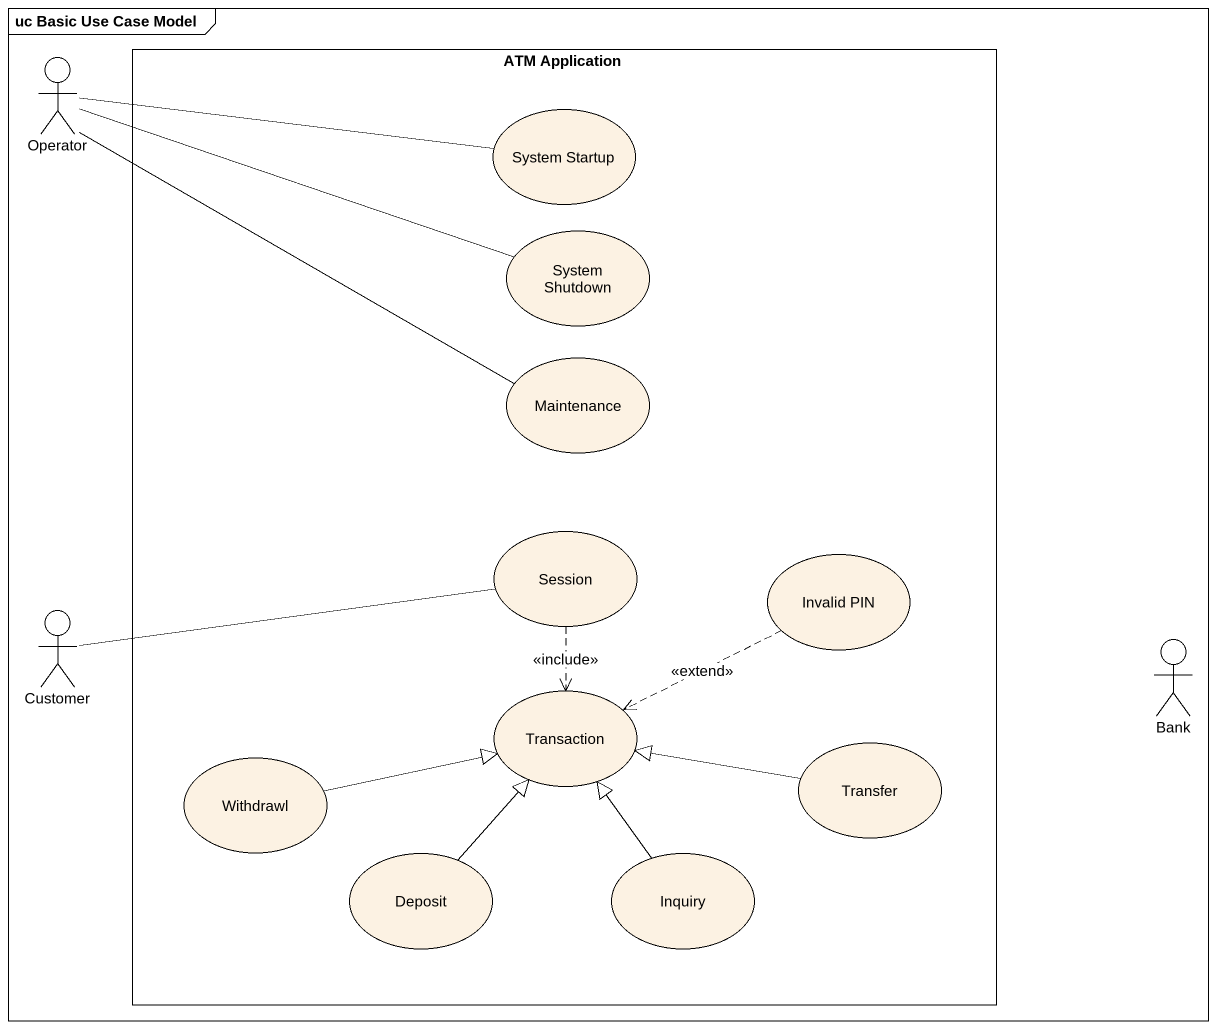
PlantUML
@startuml
mainframe uc Basic Use Case Model
actor Operator
rectangle "ATM Application" as ATM_Application {
  usecase "System Startup" as System_Startup
  usecase "System Shutdown" as System_Shutdown
  usecase Maintenance
  usecase Session
  usecase "Invalid PIN" as Invalid_PIN
  usecase Transaction
  usecase Withdrawl
  usecase Transfer
  usecase Deposit
  usecase Inquiry
}
actor Customer
actor Bank
Operator -right- System_Startup
Operator -right- System_Shutdown
Maintenance -left- Operator
Session ..> Transaction : <<include>>
Invalid_PIN .left.> Transaction : <<extend>>
Customer -right- Session
Withdrawl -right-|> Transaction
Transfer -left-|> Transaction
Deposit -up-|> Transaction
Inquiry -up-|> Transaction
@enduml
